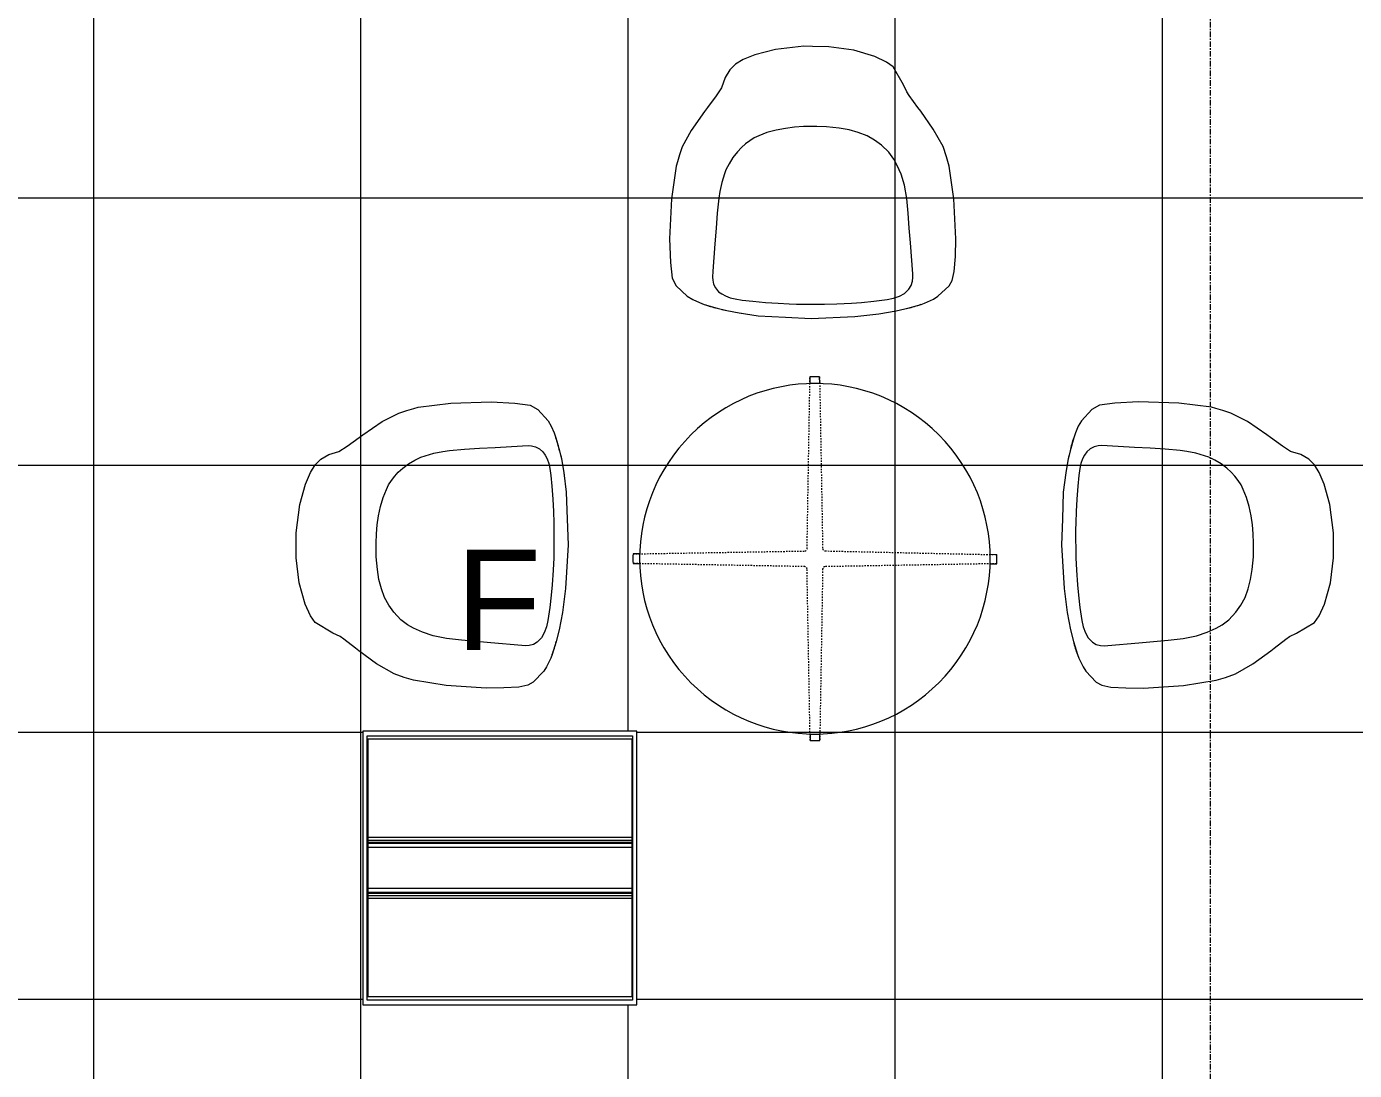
# Model space of a CAD drawing. Header units: inches. Extents: x 29752 to 32426, y -178 to 5722.
# Drawn here: x 31251.9 to 31371.2, y 4649.6 to 4743.3 of the extents above; entities that cross this region are included whole.
import ezdxf

# ---------------------------------------------------------------- set-up
doc = ezdxf.new("R2010")
doc.units = ezdxf.units.IN
doc.header["$MEASUREMENT"] = 0
doc.linetypes.add('Dash', pattern=[0.25, 0.125, -0.125])
doc.linetypes.add('Grid Line 1_2_', pattern=[0.875, 0.5, -0.125, 0.125, -0.125])
for name, color, linetype, lineweight in [('A-CLNG', 13, 'Continuous', 13), ('A-CLNG-PATT', 13, 'Continuous', 13), ('E-LITE-EQPM', 33, 'Continuous', 9), ('E-LITE-EQPM-IDEN', 33, 'Continuous', 9), ('I-FURN', 30, 'Continuous', 9), ('I-FURN-HDLN', 30, 'Dash', 9), ('S-GRID', 1, 'Continuous', 9)]:
    doc.layers.add(name, color=color, linetype=linetype, lineweight=lineweight)
doc.styles.add('Arial', font='arial.ttf', dxfattribs={"height": 9})

# ---------------------------------------------------------------- blocks, each defined once
blk = doc.blocks.new('Table-Coffee-Teknion-BBCTC_Cosmos_Round-R2013 - 17 3_4_ High-5308774-FIRST FLOOR')
at = {"layer": 'I-FURN'}
for p, q in [((-11.85, 11.25), (-11.44, 10.83)), ((-10.81, 11.45), (-11.24, 11.86)), ((11.24, 11.86), (10.81, 11.45)), ((11.44, 10.83), (11.85, 11.25)), ((-11.44, -10.83), (-11.85, -11.25)), ((-11.24, -11.86), (-10.81, -11.45)), ((10.82, -11.45), (11.24, -11.86)), ((11.81, -11.29), (11.41, -10.86))]:
    blk.add_line(p, q, dxfattribs=at)
for radius, start, end in [(15.75, 0, 180), (16.34, 133.4535, 136.4655), (15.75, 133.359, 136.5603), (15.75, 43.4397, 46.635), (16.34, 43.5345, 46.5404), (15.75, 180, 360), (16.34, 223.5345, 226.5404), (15.75, 223.4397, 226.635), (15.75, 313.3594, 316.3973), (16.34, 313.4535, 316.3027)]:
    blk.add_arc((0, 0), radius, start, end, dxfattribs=at)
at = {"layer": 'I-FURN-HDLN'}
for p, q in [((-1.13, 0.14), (-11.85, 11.25)), ((-11.24, 11.86), (-0.14, 1.13)), ((0.14, 1.13), (11.24, 11.86)), ((11.85, 11.25), (1.13, 0.14)), ((-11.85, -11.25), (-1.13, -0.13)), ((-0.14, -1.13), (-11.24, -11.86)), ((11.24, -11.86), (0.14, -1.14)), ((1.14, -0.14), (11.81, -11.29))]:
    blk.add_line(p, q, dxfattribs=at)
for centre, start, end in [((-1.29, 0), 319.2979, 41.4043), ((0, 1.29), 228.5957, 311.4043), ((1.29, 0), 138.6476, 223.7627), ((0, -1.29), 47.5735, 131.4196)]:
    blk.add_arc(centre, 0.206, start, end, dxfattribs=at)
blk = doc.blocks.new('HermanMiller_Collection_SaibaSideChair - Conference Chair-6330111-FIRST FLOOR')
at = {"layer": 'I-FURN'}
for p, q in [((-5.26, 11.72), (-4.53, 11.95)), ((-5.26, 11.72), (-4.53, 11.95)), ((-5.26, 11.72), (-4.53, 11.95)), ((-4.53, 11.95), (-3.9, 12.15)), ((-4.53, 11.95), (-3.9, 12.15)), ((-4.53, 11.95), (-3.9, 12.15)), ((-3.9, 12.15), (-3.52, 12.26)), ((-3.9, 12.15), (-3.52, 12.26)), ((-3.9, 12.15), (-3.52, 12.26)), ((-3.52, 12.26), (-0.58, 12.69)), ((-3.52, 12.26), (-0.58, 12.69)), ((-3.52, 12.26), (-0.58, 12.69)), ((-0.58, 12.69), (3.02, 12.86)), ((3.02, 12.86), (5.15, 12.78)), ((5.15, 12.78), (6.54, 12.62)), ((6.54, 12.62), (7.24, 12.25)), ((7.24, 12.25), (8.17, 11.26)), ((-8.44, 9.7), (-6.72, 10.92)), ((-6.72, 10.92), (-5.26, 11.72)), ((8.17, 11.26), (8.47, 10.77)), ((8.47, 10.77), (8.73, 10.17)), ((-8.78, 9.45), (-8.44, 9.7)), ((8.73, 10.17), (8.9, 9.74)), ((8.9, 9.74), (9.25, 8.58)), ((-10.56, 8.18), (-9.84, 8.66)), ((-9.84, 8.66), (-8.78, 9.45)), ((-1.23, 8.33), (-0.63, 8.42)), ((-0.63, 8.42), (0.72, 8.58)), ((0.72, 8.58), (2.05, 8.68)), ((2.05, 8.68), (3.47, 8.78)), ((3.47, 8.78), (5.92, 8.96)), ((5.92, 8.96), (6.45, 9)), ((6.45, 9), (6.73, 8.98)), ((6.73, 8.98), (7.09, 8.9)), ((7.09, 8.9), (7.43, 8.73)), ((7.43, 8.73), (7.76, 8.46)), ((7.76, 8.46), (7.96, 8.15)), ((9.25, 8.58), (9.46, 7.72)), ((-12.69, 6.93), (-12.18, 7.44)), ((-12.18, 7.44), (-11.47, 7.87)), ((-11.47, 7.87), (-10.56, 8.18)), ((-4.81, 6.76), (-4.3, 7.17)), ((-4.3, 7.17), (-3.73, 7.51)), ((-3.73, 7.51), (-3.19, 7.79)), ((-3.19, 7.79), (-2.82, 7.92)), ((-2.82, 7.92), (-2.05, 8.17)), ((-2.05, 8.17), (-1.23, 8.33)), ((7.96, 8.15), (8.14, 7.83)), ((8.14, 7.83), (8.3, 7.41)), ((8.3, 7.41), (8.4, 6.96)), ((9.36, 8.15), (9.46, 7.72)), ((9.36, 8.15), (9.46, 7.72)), ((9.46, 7.72), (9.66, 6.6)), ((9.46, 7.72), (9.66, 6.6)), ((9.46, 7.72), (9.66, 6.6)), ((-13.52, 5.18), (-13.1, 6.23)), ((-13.1, 6.23), (-12.69, 6.93)), ((-5.8, 5.65), (-5.51, 6.04)), ((-5.51, 6.04), (-5.2, 6.4)), ((-5.2, 6.4), (-4.81, 6.76)), ((8.4, 6.96), (8.51, 6.33)), ((8.51, 6.33), (8.62, 5.37)), ((9.66, 6.6), (9.69, 6.39)), ((9.66, 6.6), (9.92, 4.88)), ((9.66, 6.6), (9.92, 4.88)), ((-13.99, 3.35), (-13.52, 5.18)), ((-6.53, 4.11), (-6.24, 4.84)), ((-6.24, 4.84), (-6.06, 5.24)), ((-6.06, 5.24), (-5.8, 5.65)), ((8.62, 5.37), (8.73, 4.23)), ((9.92, 4.88), (10.04, 2.44)), ((-6.76, 3.28), (-6.53, 4.11)), ((8.73, 4.23), (8.8, 3.11)), ((-14.29, 0.8), (-13.99, 3.35)), ((-14.29, 0.8), (-13.99, 3.35)), ((-7.02, 1.63), (-6.91, 2.45)), ((-6.91, 2.45), (-6.76, 3.28)), ((8.8, 3.11), (8.85, 2.1)), ((10.04, 2.44), (10.16, 0.13)), ((-7.07, 0.82), (-7.02, 1.63)), ((8.85, 2.1), (8.87, 1.46)), ((8.87, 1.46), (8.89, -1.06)), ((-14.28, 0), (-14.29, 0.8)), ((-14.28, 0), (-14.29, 0.8)), ((-14.25, -1.45), (-14.28, 0)), ((-14.25, -1.45), (-14.28, 0)), ((-7.08, -0.01), (-7.07, 0.82)), ((10.16, 0.13), (10, -3.79)), ((-7.08, -0.39), (-7.08, -0.01)), ((-7.05, -1.24), (-7.08, -0.39)), ((8.89, -1.06), (8.85, -2.16)), ((-13.93, -3.7), (-14.25, -1.45)), ((-6.93, -2.38), (-7.05, -1.24)), ((-6.77, -3.27), (-6.93, -2.38)), ((8.85, -2.16), (8.78, -3.48)), ((-6.54, -4.1), (-6.77, -3.27)), ((8.78, -3.48), (8.72, -4.4)), ((-13.37, -5.6), (-13.93, -3.7)), ((-6.24, -4.89), (-6.54, -4.1)), ((8.72, -4.4), (8.61, -5.51)), ((10, -3.79), (9.76, -5.96)), ((-12.87, -6.64), (-13.37, -5.6)), ((-5.85, -5.56), (-6.24, -4.89)), ((-5.39, -6.19), (-5.85, -5.56)), ((8.61, -5.51), (8.45, -6.68)), ((9.76, -5.96), (9.49, -7.51)), ((9.76, -5.96), (9.49, -7.51)), ((9.76, -5.96), (9.49, -7.51)), ((-12.44, -7.24), (-12.87, -6.64)), ((-4.76, -6.85), (-5.39, -6.19)), ((-4.14, -7.29), (-4.76, -6.85)), ((8.45, -6.68), (8.35, -7.27)), ((-10.82, -8.16), (-12.44, -7.24)), ((-10.18, -8.45), (-10.82, -8.16)), ((-3.59, -7.59), (-4.14, -7.29)), ((-2.79, -7.94), (-3.59, -7.59)), ((-1.82, -8.24), (-2.79, -7.94)), ((-0.61, -8.46), (-1.82, -8.24)), ((7.92, -8.25), (7.53, -8.65)), ((8.16, -7.81), (7.92, -8.25)), ((8.35, -7.27), (8.16, -7.81)), ((9.49, -7.51), (9.22, -8.68)), ((9.49, -7.51), (9.22, -8.68)), ((9.49, -7.51), (9.24, -8.56)), ((-9.85, -8.67), (-10.18, -8.45)), ((-8.78, -9.46), (-9.85, -8.67)), ((-8.47, -9.72), (-8.78, -9.46)), ((0.72, -8.59), (-0.61, -8.46)), ((2.04, -8.68), (0.72, -8.59)), ((3.38, -8.79), (2.04, -8.68)), ((6.15, -8.99), (3.38, -8.79)), ((6.48, -9.01), (6.15, -8.99)), ((6.83, -8.96), (6.48, -9.01)), ((7.22, -8.86), (6.83, -8.96)), ((7.53, -8.65), (7.22, -8.86)), ((9.24, -8.56), (8.9, -9.75)), ((-6.85, -10.84), (-8.47, -9.72)), ((8.79, -10.06), (8.42, -10.85)), ((8.9, -9.75), (8.79, -10.06)), ((-5.27, -11.72), (-6.85, -10.84)), ((-4.36, -12.02), (-5.27, -11.72)), ((-4.36, -12.02), (-5.27, -11.72)), ((-4.36, -12.02), (-5.27, -11.72)), ((8.17, -11.26), (7.25, -12.26)), ((8.42, -10.85), (8.17, -11.26)), ((-3.51, -12.26), (-4.36, -12.02)), ((-3.51, -12.26), (-4.36, -12.02)), ((-3.51, -12.26), (-4.36, -12.02)), ((-0.58, -12.69), (-3.51, -12.26)), ((-0.58, -12.69), (-3.51, -12.26)), ((-0.58, -12.69), (-3.51, -12.26)), ((3.01, -12.86), (-0.58, -12.69)), ((4.61, -12.82), (3.01, -12.86)), ((5.95, -12.71), (4.61, -12.82)), ((6.75, -12.54), (5.95, -12.71)), ((7.25, -12.26), (6.75, -12.54))]:
    blk.add_line(p, q, dxfattribs=at)
for centre, radius, start, end in [((-0.69, 6.21), 10.22, 13.3669, 20.2092), ((1.18, -6.82), 8.25, 339.2587, 347.8187)]:
    blk.add_arc(centre, radius, start, end, dxfattribs=at)
blk = doc.blocks.new('HermanMiller_Collection_SaibaSideChair - Conference Chair-6330113-FIRST FLOOR')
at = {"layer": 'I-FURN'}
for p, q in [((-4.36, 12.02), (-5.27, 11.72)), ((-4.36, 12.02), (-5.27, 11.72)), ((-4.36, 12.02), (-5.27, 11.72)), ((-3.51, 12.26), (-4.36, 12.02)), ((-3.51, 12.26), (-4.36, 12.02)), ((-3.51, 12.26), (-4.36, 12.02)), ((-0.58, 12.69), (-3.51, 12.26)), ((-0.58, 12.69), (-3.51, 12.26)), ((-0.58, 12.69), (-3.51, 12.26)), ((3.01, 12.86), (-0.58, 12.69)), ((4.61, 12.82), (3.01, 12.86)), ((5.95, 12.71), (4.61, 12.82)), ((6.75, 12.54), (5.95, 12.71)), ((7.25, 12.26), (6.75, 12.54)), ((8.17, 11.26), (7.25, 12.26)), ((-6.85, 10.84), (-8.47, 9.72)), ((-5.27, 11.72), (-6.85, 10.84)), ((8.42, 10.85), (8.17, 11.26)), ((8.79, 10.06), (8.42, 10.85)), ((-8.47, 9.72), (-8.78, 9.46)), ((8.9, 9.75), (8.79, 10.06)), ((9.24, 8.56), (8.9, 9.75)), ((-10.18, 8.45), (-10.82, 8.16)), ((-9.85, 8.67), (-10.18, 8.45)), ((-8.78, 9.46), (-9.85, 8.67)), ((-0.61, 8.46), (-1.82, 8.24)), ((0.72, 8.59), (-0.61, 8.46)), ((2.04, 8.68), (0.72, 8.59)), ((3.38, 8.79), (2.04, 8.68)), ((6.15, 8.99), (3.38, 8.79)), ((6.48, 9.01), (6.15, 8.99)), ((6.83, 8.96), (6.48, 9.01)), ((7.22, 8.86), (6.83, 8.96)), ((7.53, 8.65), (7.22, 8.86)), ((7.92, 8.25), (7.53, 8.65)), ((9.49, 7.51), (9.22, 8.68)), ((9.49, 7.51), (9.22, 8.68)), ((9.49, 7.51), (9.24, 8.56)), ((-12.44, 7.24), (-12.87, 6.64)), ((-10.82, 8.16), (-12.44, 7.24)), ((-4.14, 7.29), (-4.76, 6.85)), ((-3.59, 7.59), (-4.14, 7.29)), ((-2.79, 7.94), (-3.59, 7.59)), ((-1.82, 8.24), (-2.79, 7.94)), ((8.16, 7.81), (7.92, 8.25)), ((8.35, 7.27), (8.16, 7.81)), ((8.45, 6.68), (8.35, 7.27)), ((9.76, 5.96), (9.49, 7.51)), ((9.76, 5.96), (9.49, 7.51)), ((9.76, 5.96), (9.49, 7.51)), ((-12.87, 6.64), (-13.37, 5.6)), ((-5.39, 6.19), (-5.85, 5.56)), ((-4.76, 6.85), (-5.39, 6.19)), ((8.61, 5.51), (8.45, 6.68)), ((-13.37, 5.6), (-13.93, 3.7)), ((-6.24, 4.89), (-6.54, 4.1)), ((-5.85, 5.56), (-6.24, 4.89)), ((8.72, 4.4), (8.61, 5.51)), ((10, 3.79), (9.76, 5.96)), ((-13.93, 3.7), (-14.25, 1.45)), ((-6.54, 4.1), (-6.77, 3.27)), ((8.78, 3.48), (8.72, 4.4)), ((10.16, -0.13), (10, 3.79)), ((-6.77, 3.27), (-6.93, 2.38)), ((8.85, 2.16), (8.78, 3.48)), ((-14.25, 1.45), (-14.28, 0)), ((-14.25, 1.45), (-14.28, 0)), ((-7.05, 1.24), (-7.08, 0.39)), ((-6.93, 2.38), (-7.05, 1.24)), ((8.89, 1.06), (8.85, 2.16)), ((-7.08, 0.39), (-7.08, 0.01)), ((-7.08, 0.01), (-7.07, -0.82)), ((8.87, -1.46), (8.89, 1.06)), ((-14.28, 0), (-14.29, -0.8)), ((-14.28, 0), (-14.29, -0.8)), ((-14.29, -0.8), (-13.99, -3.35)), ((-14.29, -0.8), (-13.99, -3.35)), ((-7.07, -0.82), (-7.02, -1.63)), ((10.04, -2.44), (10.16, -0.13)), ((-7.02, -1.63), (-6.91, -2.45)), ((8.8, -3.11), (8.85, -2.1)), ((8.85, -2.1), (8.87, -1.46)), ((-13.99, -3.35), (-13.52, -5.18)), ((-6.91, -2.45), (-6.76, -3.28)), ((-6.76, -3.28), (-6.53, -4.11)), ((8.73, -4.23), (8.8, -3.11)), ((9.92, -4.88), (10.04, -2.44)), ((-6.53, -4.11), (-6.24, -4.84)), ((8.62, -5.37), (8.73, -4.23)), ((-13.52, -5.18), (-13.1, -6.23)), ((-6.24, -4.84), (-6.06, -5.24)), ((-6.06, -5.24), (-5.8, -5.65)), ((-5.8, -5.65), (-5.51, -6.04)), ((8.51, -6.33), (8.62, -5.37)), ((9.66, -6.6), (9.92, -4.88)), ((9.66, -6.6), (9.92, -4.88)), ((-13.1, -6.23), (-12.69, -6.93)), ((-12.69, -6.93), (-12.18, -7.44)), ((-5.51, -6.04), (-5.2, -6.4)), ((-5.2, -6.4), (-4.81, -6.76)), ((-4.81, -6.76), (-4.3, -7.17)), ((8.3, -7.41), (8.4, -6.96)), ((8.4, -6.96), (8.51, -6.33)), ((9.46, -7.72), (9.66, -6.6)), ((9.46, -7.72), (9.66, -6.6)), ((9.46, -7.72), (9.66, -6.6)), ((9.66, -6.6), (9.69, -6.39)), ((-12.18, -7.44), (-11.47, -7.87)), ((-11.47, -7.87), (-10.56, -8.18)), ((-10.56, -8.18), (-9.84, -8.66)), ((-4.3, -7.17), (-3.73, -7.51)), ((-3.73, -7.51), (-3.19, -7.79)), ((-3.19, -7.79), (-2.82, -7.92)), ((-2.82, -7.92), (-2.05, -8.17)), ((-2.05, -8.17), (-1.23, -8.33)), ((-1.23, -8.33), (-0.63, -8.42)), ((7.76, -8.46), (7.96, -8.15)), ((7.96, -8.15), (8.14, -7.83)), ((8.14, -7.83), (8.3, -7.41)), ((9.25, -8.58), (9.46, -7.72)), ((9.36, -8.15), (9.46, -7.72)), ((9.36, -8.15), (9.46, -7.72)), ((-9.84, -8.66), (-8.78, -9.45)), ((-8.78, -9.45), (-8.44, -9.7)), ((-0.63, -8.42), (0.72, -8.58)), ((0.72, -8.58), (2.05, -8.68)), ((2.05, -8.68), (3.47, -8.78)), ((3.47, -8.78), (5.92, -8.96)), ((5.92, -8.96), (6.45, -9)), ((6.45, -9), (6.73, -8.98)), ((6.73, -8.98), (7.09, -8.9)), ((7.09, -8.9), (7.43, -8.73)), ((7.43, -8.73), (7.76, -8.46)), ((8.9, -9.74), (9.25, -8.58)), ((-8.44, -9.7), (-6.72, -10.92)), ((8.47, -10.77), (8.73, -10.17)), ((8.73, -10.17), (8.9, -9.74)), ((-6.72, -10.92), (-5.26, -11.72)), ((-5.26, -11.72), (-4.53, -11.95)), ((-5.26, -11.72), (-4.53, -11.95)), ((-5.26, -11.72), (-4.53, -11.95)), ((7.24, -12.25), (8.17, -11.26)), ((8.17, -11.26), (8.47, -10.77)), ((-4.53, -11.95), (-3.9, -12.15)), ((-4.53, -11.95), (-3.9, -12.15)), ((-4.53, -11.95), (-3.9, -12.15)), ((-3.9, -12.15), (-3.52, -12.26)), ((-3.9, -12.15), (-3.52, -12.26)), ((-3.9, -12.15), (-3.52, -12.26)), ((-3.52, -12.26), (-0.58, -12.69)), ((-3.52, -12.26), (-0.58, -12.69)), ((-3.52, -12.26), (-0.58, -12.69)), ((-0.58, -12.69), (3.02, -12.86)), ((3.02, -12.86), (5.15, -12.78)), ((5.15, -12.78), (6.54, -12.62)), ((6.54, -12.62), (7.24, -12.25))]:
    blk.add_line(p, q, dxfattribs=at)
for centre, radius, start, end in [((1.18, 6.82), 8.25, 12.1813, 20.7413), ((-0.69, -6.21), 10.22, 339.7908, 346.6331)]:
    blk.add_arc(centre, radius, start, end, dxfattribs=at)
blk = doc.blocks.new('L-Recessed-Axis-Plano - 2 X 2-4550865-FIRST FLOOR')
at = {"layer": 'E-LITE-EQPM'}
for p, q in [((11.91, 11.87), (-11.91, 11.87)), ((-11.91, 11.87), (-11.91, -11.88)), ((-11.88, -11.56), (-11.88, 11.56)), ((-11.88, 11.56), (11.87, 11.56)), ((11.87, 11.56), (11.87, -11.56)), ((11.91, -11.88), (11.91, 11.87)), ((-11.88, 2.74), (11.87, 2.74)), ((11.87, 2.51), (-11.88, 2.51)), ((-11.88, 2.3), (11.87, 2.3)), ((-11.88, 2.2), (11.87, 2.2)), ((-11.88, 1.83), (11.87, 1.83)), ((-11.88, -1.83), (11.87, -1.83)), ((-11.88, -2.2), (11.87, -2.2)), ((-11.88, -2.3), (11.87, -2.3)), ((-11.88, -2.51), (11.87, -2.51)), ((-11.88, -2.74), (11.87, -2.74)), ((-11.91, -11.88), (11.91, -11.88)), ((11.87, -11.56), (-11.88, -11.56))]:
    blk.add_line(p, q, dxfattribs=at)

msp = doc.modelspace()

# ---------------------------------------------------------------- hatches: boundary and pattern name
at = {"layer": 'A-CLNG-PATT'}
h = msp.add_hatch(dxfattribs=at)
h.set_pattern_fill('FP_13', color=256, style=0, pattern_type=2)
h.set_pattern_definition([(0, (30729.893, 4895.936), (0, -24), []), (270, (30729.893, 4895.936), (-24, -1e-15), [])])
h.paths.add_polyline_path([(30497.59, 4391.69), (30510.55, 4391.69), (30510.55, 4391.81), (30542.36, 4391.81), (30542.36, 4417.69), (30570.36, 4417.69), (30570.36, 4391.81), (30902.4, 4391.81), (30902.4, 4417.69), (30930.4, 4417.69), (30930.4, 4391.81), (31013.92, 4391.81), (31013.92, 4391.69), (31022.24, 4391.73), (31022.24, 4417.69), (31022.49, 4417.69), (31022.49, 4626.32), (31347.05, 4626.32), (31347.05, 4626.45), (31372.8, 4626.45), (31372.8, 4826.64), (31347.05, 4826.64), (31347.05, 4854.64), (31372.8, 4854.64), (31372.8, 5330.06), (31347.05, 5330.07), (31347.05, 5358.06), (31365.05, 5358.06), (31365.05, 5398.44), (31370.55, 5398.44), (31370.55, 5423.19), (31351.55, 5423.19), (31351.55, 5439.81), (30943.22, 5439.81), (30943.22, 5420.44), (30896.76, 5420.44), (30896.76, 5439.81), (30570.3, 5439.81), (30570.3, 5419.69), (30542.3, 5419.69), (30542.3, 5445.73), (30210.42, 5445.69), (30210.4, 5405.73), (30179.74, 5405.73), (30179.74, 5405.37), (30180.42, 5405.37), (30180.42, 5336.37), (30767.55, 5336.37), (30767.55, 4691.31), (30210.49, 4691.31), (30210.52, 4391.81), (30242.49, 4391.81), (30242.49, 4391.69), (30298.24, 4391.69), (30298.24, 4391.81), (30326.48, 4391.81), (30326.48, 4391.69), (30426.24, 4391.69), (30426.24, 4391.81), (30454.17, 4391.81), (30454.17, 4391.69)], flags=0)
h.paths.add_polyline_path([(30609.42, 4439.65), (30609.42, 4464.22), (30634.05, 4464.22), (30634.05, 4439.65), (30627.85, 4439.65)], flags=0)
h.paths.add_polyline_path([(30249.08, 4439.65), (30249.08, 4464.22), (30273.71, 4464.22), (30273.71, 4439.65), (30263.14, 4439.65)], flags=0)
h.paths.add_polyline_path([(30497.59, 4439.65), (30489.42, 4439.65), (30489.42, 4464.22), (30514.05, 4464.22), (30514.05, 4439.65)], flags=0)
h.paths.add_polyline_path([(30380.36, 4439.65), (30369.08, 4439.65), (30369.08, 4464.22), (30393.71, 4464.22), (30393.71, 4439.65), (30386.88, 4439.65)], flags=0)
h.paths.add_polyline_path([(30729.74, 4439.65), (30729.74, 4464.22), (30754.37, 4464.22), (30754.37, 4439.65), (30732.05, 4439.65)], flags=0)
h.paths.add_polyline_path([(30994.7, 4439.65), (30970.08, 4439.65), (30970.08, 4464.22), (30994.7, 4464.22), (30994.7, 4457.84)], flags=0)
h.paths.add_polyline_path([(30862.3, 4439.65), (30849.68, 4439.65), (30849.68, 4464.22), (30874.31, 4464.22), (30874.31, 4439.65), (30868.82, 4439.65)], flags=0)
h.paths.add_polyline_path([(30249.08, 4535.65), (30249.08, 4560.22), (30273.71, 4560.22), (30273.71, 4535.65), (30263.14, 4535.65)], flags=0)
h.paths.add_polyline_path([(30369.08, 4535.65), (30369.08, 4560.22), (30393.71, 4560.22), (30393.71, 4535.65), (30380.36, 4535.65)], flags=0)
h.paths.add_polyline_path([(30514.05, 4535.65), (30489.42, 4535.65), (30489.42, 4560.22), (30514.05, 4560.22), (30514.05, 4544.9)], flags=0)
h.paths.add_polyline_path([(30627.85, 4535.65), (30609.42, 4535.65), (30609.42, 4560.22), (30634.05, 4560.22), (30634.05, 4535.65)], flags=0)
h.paths.add_polyline_path([(30729.74, 4535.65), (30729.74, 4560.22), (30754.37, 4560.22), (30754.37, 4535.65), (30732.05, 4535.65)], flags=0)
h.paths.add_polyline_path([(30862.3, 4535.65), (30849.68, 4535.65), (30849.68, 4560.22), (30874.31, 4560.22), (30874.31, 4535.65)], flags=0)
h.paths.add_polyline_path([(30994.7, 4535.65), (30970.08, 4535.65), (30970.08, 4560.22), (30994.7, 4560.22), (30994.7, 4557.34)], flags=0)
h.paths.add_polyline_path([(30273.71, 4631.65), (30249.08, 4631.65), (30249.08, 4656.22), (30273.71, 4656.22)], flags=0)
h.paths.add_polyline_path([(30369.08, 4631.65), (30369.08, 4656.22), (30393.71, 4656.22), (30393.71, 4631.65), (30393.39, 4631.65)], flags=0)
h.paths.add_polyline_path([(30497.59, 4631.65), (30489.42, 4631.65), (30489.42, 4656.22), (30514.05, 4656.22), (30514.05, 4631.65)], flags=0)
h.paths.add_polyline_path([(30609.42, 4631.65), (30609.42, 4656.22), (30634.05, 4656.22), (30634.05, 4631.65)], flags=0)
h.paths.add_polyline_path([(30729.74, 4631.65), (30729.74, 4656.22), (30754.37, 4656.22), (30754.37, 4631.65), (30732.05, 4631.65)], flags=0)
h.paths.add_polyline_path([(30992.56, 4631.65), (30970.08, 4631.65), (30970.08, 4656.22), (30994.7, 4656.22), (30994.7, 4631.65), (30994.08, 4631.65)], flags=0)
h.paths.add_polyline_path([(30849.68, 4631.65), (30849.68, 4656.22), (30874.31, 4656.22), (30874.31, 4631.65), (30862.3, 4631.65)], flags=0)
h.paths.add_polyline_path([(31306.7, 4655.47), (31282.08, 4655.47), (31282.08, 4680.03), (31306.7, 4680.03), (31306.7, 4656.84)], flags=0)
h.paths.add_polyline_path([(31200.96, 4655.47), (31186.08, 4655.47), (31186.08, 4680.03), (31210.7, 4680.03), (31210.7, 4655.47)], flags=0)
h.paths.add_polyline_path([(31096.76, 4655.47), (31090.08, 4655.47), (31090.08, 4680.03), (31114.7, 4680.03), (31114.7, 4655.47)], flags=0)
h.paths.add_polyline_path([(30853.39, 4695.06), (30850.18, 4695.06), (30850.18, 4725.06), (30883.18, 4725.06), (30883.18, 4695.06), (30854.57, 4695.06)], flags=0)
h.paths.add_polyline_path([(31306.7, 4775.47), (31282.08, 4775.47), (31282.08, 4800.03), (31306.7, 4800.03), (31306.7, 4781.22)], flags=0)
h.paths.add_polyline_path([(31018.61, 4775.47), (30994.08, 4775.47), (30994.08, 4800.03), (31018.7, 4800.03), (31018.7, 4775.47)], flags=0)
h.paths.add_polyline_path([(31090.08, 4775.47), (31090.08, 4800.03), (31114.7, 4800.03), (31114.7, 4775.47), (31096.76, 4775.47)], flags=0)
h.paths.add_polyline_path([(31200.96, 4775.47), (31186.08, 4775.47), (31186.08, 4800.03), (31210.7, 4800.03), (31210.7, 4775.47), (31202.9, 4775.47)], flags=0)
h.paths.add_polyline_path([(30922.7, 4775.47), (30898.08, 4775.47), (30898.08, 4800.03), (30922.7, 4800.03), (30922.7, 4781.22)], flags=0)
h.paths.add_polyline_path([(30810.2, 4775.47), (30802.08, 4775.47), (30802.08, 4800.03), (30826.7, 4800.03), (30826.7, 4775.47)], flags=0)
h.paths.add_polyline_path([(30802.08, 4895.47), (30802.08, 4920.03), (30826.7, 4920.03), (30826.7, 4895.47), (30806.96, 4895.47)], flags=0)
h.paths.add_polyline_path([(30920.92, 4895.47), (30898.08, 4895.47), (30898.08, 4920.03), (30922.7, 4920.03), (30922.7, 4895.47)], flags=0)
h.paths.add_polyline_path([(31018.61, 4895.47), (30994.08, 4895.47), (30994.08, 4920.03), (31018.7, 4920.03), (31018.7, 4895.47)], flags=0)
h.paths.add_polyline_path([(31210.7, 4895.47), (31186.08, 4895.47), (31186.08, 4920.03), (31210.7, 4920.03), (31210.7, 4905.59)], flags=0)
h.paths.add_polyline_path([(31090.08, 4895.47), (31090.08, 4920.03), (31114.7, 4920.03), (31114.7, 4895.47), (31096.76, 4895.47)], flags=0)
h.paths.add_polyline_path([(31282.08, 4895.47), (31282.08, 4920.03), (31306.7, 4920.03), (31306.7, 4895.47), (31292.14, 4895.47)], flags=0)
h.paths.add_polyline_path([(30802.08, 5015.47), (30802.08, 5040.03), (30826.7, 5040.03), (30826.7, 5015.47), (30810.2, 5015.47)], flags=0)
h.paths.add_polyline_path([(30898.08, 5015.47), (30898.08, 5040.03), (30922.7, 5040.03), (30922.7, 5015.47), (30914.4, 5015.47)], flags=0)
h.paths.add_polyline_path([(31305.17, 5015.47), (31282.08, 5015.47), (31282.08, 5040.03), (31306.7, 5040.03), (31306.7, 5015.47)], flags=0)
h.paths.add_polyline_path([(31114.7, 5015.47), (31090.08, 5015.47), (31090.08, 5040.03), (31114.7, 5040.03)], flags=0)
h.paths.add_polyline_path([(31018.7, 5015.47), (30994.08, 5015.47), (30994.08, 5040.03), (31018.7, 5040.03)], flags=0)
h.paths.add_polyline_path([(31210.7, 5015.47), (31186.08, 5015.47), (31186.08, 5040.03), (31210.7, 5040.03)], flags=0)
h.paths.add_polyline_path([(30846.74, 5094.91), (30846.55, 5094.91), (30846.55, 5124.91), (30876.55, 5124.91), (30876.55, 5094.91), (30852.74, 5094.91)], flags=0)
h.paths.add_polyline_path([(31227.01, 5105.56), (31202.8, 5105.56), (31202.8, 5131.56), (31228.8, 5131.56), (31228.8, 5105.56)], flags=0)
h.paths.add_polyline_path([(31306.7, 5135.47), (31282.08, 5135.47), (31282.08, 5160.03), (31306.7, 5160.03), (31306.7, 5154.35)], flags=0)
h.paths.add_polyline_path([(31210.7, 5135.47), (31186.08, 5135.47), (31186.08, 5160.03), (31210.7, 5160.03), (31210.7, 5154.35)], flags=0)
h.paths.add_polyline_path([(30802.08, 5135.47), (30802.08, 5160.03), (30826.7, 5160.03), (30826.7, 5135.47), (30810.2, 5135.47)], flags=0)
h.paths.add_polyline_path([(30898.08, 5135.47), (30898.08, 5160.03), (30922.7, 5160.03), (30922.7, 5135.47), (30914.4, 5135.47)], flags=0)
h.paths.add_polyline_path([(30994.08, 5135.47), (30994.08, 5160.03), (31018.7, 5160.03), (31018.7, 5135.47), (31005.58, 5135.47)], flags=0)
h.paths.add_polyline_path([(31114.7, 5135.47), (31090.08, 5135.47), (31090.08, 5160.03), (31114.7, 5160.03), (31114.7, 5154.35)], flags=0)
h.paths.add_polyline_path([(30802.08, 5255.47), (30802.08, 5280.03), (30826.7, 5280.03), (30826.7, 5255.47), (30810.2, 5255.47)], flags=0)
h.paths.add_polyline_path([(30898.08, 5255.47), (30898.08, 5280.03), (30922.7, 5280.03), (30922.7, 5255.47), (30914.4, 5255.47)], flags=0)
h.paths.add_polyline_path([(31305.17, 5255.47), (31282.08, 5255.47), (31282.08, 5280.03), (31306.7, 5280.03), (31306.7, 5255.47)], flags=0)
h.paths.add_polyline_path([(31018.7, 5255.47), (30994.08, 5255.47), (30994.08, 5280.03), (31018.7, 5280.03), (31018.7, 5278.72)], flags=0)
h.paths.add_polyline_path([(31090.08, 5255.47), (31090.08, 5280.03), (31114.7, 5280.03), (31114.7, 5255.47), (31096.76, 5255.47)], flags=0)
h.paths.add_polyline_path([(31210.7, 5255.47), (31186.08, 5255.47), (31186.08, 5280.03), (31210.7, 5280.03), (31210.7, 5278.72)], flags=0)
h.paths.add_polyline_path([(31205.23, 5336.12), (31205.05, 5336.12), (31205.05, 5362.12), (31231.05, 5362.12), (31231.05, 5336.12), (31210.7, 5336.12)], flags=0)
h.paths.add_polyline_path([(30225.51, 5375.45), (30225.51, 5400.01), (30250.13, 5400.01), (30250.13, 5375.45), (30237.08, 5375.45)], flags=0)
h.paths.add_polyline_path([(30321.51, 5375.45), (30321.51, 5400.01), (30346.13, 5400.01), (30346.13, 5375.45), (30341.29, 5375.45)], flags=0)
h.paths.add_polyline_path([(30538.13, 5375.45), (30513.51, 5375.45), (30513.51, 5400.01), (30538.13, 5400.01), (30538.13, 5375.47)], flags=0)
h.paths.add_polyline_path([(30417.51, 5375.45), (30417.51, 5400.01), (30442.13, 5400.01), (30442.13, 5375.45)], flags=0)
h.paths.add_polyline_path([(30633.67, 5375.47), (30609.05, 5375.47), (30609.05, 5400.03), (30633.67, 5400.03)], flags=0)
h.paths.add_polyline_path([(30705.05, 5375.47), (30705.05, 5400.03), (30729.67, 5400.03), (30729.67, 5375.47), (30706, 5375.47)], flags=0)
h.paths.add_polyline_path([(31018.61, 5375.47), (30994.08, 5375.47), (30994.08, 5400.03), (31018.7, 5400.03), (31018.7, 5375.47)], flags=0)
h.paths.add_polyline_path([(31205.05, 5375.47), (31186.08, 5375.47), (31186.08, 5400.03), (31210.7, 5400.03), (31210.7, 5375.47), (31205.23, 5375.47)], flags=0)
h.paths.add_polyline_path([(31306.7, 5375.47), (31282.08, 5375.47), (31282.08, 5400.03), (31306.7, 5400.03)], flags=0)
h.paths.add_polyline_path([(30802.08, 5375.47), (30802.08, 5400.03), (30826.7, 5400.03), (30826.7, 5375.47), (30810.2, 5375.47)], flags=0)
h.paths.add_polyline_path([(31090.08, 5375.47), (31090.08, 5400.03), (31114.7, 5400.03), (31114.7, 5375.47)], flags=0)
h.paths.add_polyline_path([(30922.7, 5375.47), (30898.08, 5375.47), (30898.08, 5400.03), (30922.7, 5400.03)], flags=0)
h.paths.add_polyline_path([(30939.72, 5423.94), (30939.72, 5439.81), (30926.38, 5439.81), (30926.38, 5423.94)], flags=0)
h.paths.add_polyline_path([(30900.26, 5423.94), (30900.38, 5423.94), (30900.38, 5439.81), (30900.26, 5439.81)], flags=0)

# ---------------------------------------------------------------- linework, layer by layer
at = {"layer": 'A-CLNG'}
for p, q in [((31306.7, 4680.03), (31282.08, 4680.03)), ((31282.08, 4680.03), (31282.08, 4655.47)), ((31306.7, 4655.47), (31306.7, 4680.03)), ((31282.08, 4655.47), (31306.7, 4655.47))]:
    msp.add_line(p, q, dxfattribs=at)
at = {"layer": 'S-GRID', "linetype": 'Grid Line 1_2_'}
msp.add_line((31358.24, 4277.77), (31358.24, 5698.13), dxfattribs=at)

# ---------------------------------------------------------------- block references
at = {"layer": 'E-LITE-EQPM', "extrusion": (0, 0, -1)}
msp.add_blockref('L-Recessed-Axis-Plano - 2 X 2-4550865-FIRST FLOOR', (-31294.39, 4667.75), dxfattribs=at)
at = {"layer": 'I-FURN'}
for name, p, rotation in [('HermanMiller_Collection_SaibaSideChair - Conference Chair-6330113-FIRST FLOOR', (31322.49, 4727.29), 270.0000000000001), ('Table-Coffee-Teknion-BBCTC_Cosmos_Round-R2013 - 17 3_4_ High-5308774-FIRST FLOOR', (31322.69, 4695.53), 45.00000000000059), ('HermanMiller_Collection_SaibaSideChair - Conference Chair-6330111-FIRST FLOOR', (31290.36, 4696.82), 359.0133804473264), ('HermanMiller_Collection_SaibaSideChair - Conference Chair-6330113-FIRST FLOOR', (31355.01, 4696.82), 180.9866195526736)]:
    msp.add_blockref(name, p, dxfattribs=dict(at, rotation=rotation))

# ---------------------------------------------------------------- texts
at = {"layer": 'E-LITE-EQPM-IDEN', "insert": (31290.42, 4696.34), "char_height": 9, "width": 9.393, "attachment_point": 1, "style": 'Arial'}
msp.add_mtext('F', dxfattribs=at)

doc.saveas('drawing.dxf')
